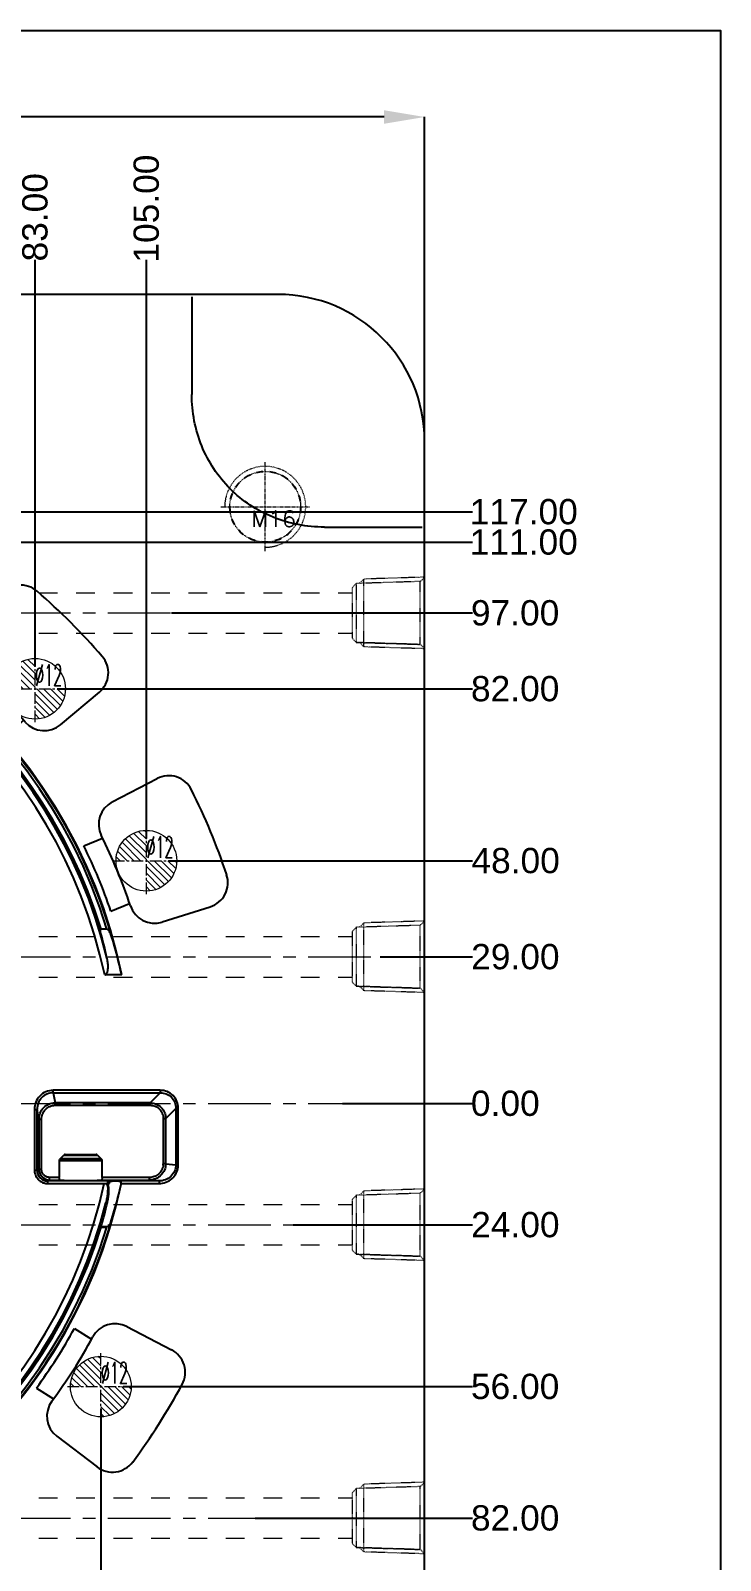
# Model space of a CAD drawing. Header units: millimetres. Extents: x 2750 to 4049, y 1371 to 1831.
# Drawn here: x 3198.3 to 3334.7, y 1525 to 1827.5 of the extents above; entities that cross this region are included whole.
import ezdxf
from ezdxf.enums import TextEntityAlignment as Align

# ---------------------------------------------------------------- set-up
doc = ezdxf.new("R2010")
doc.units = ezdxf.units.MM
doc.linetypes.add('CENTER', pattern=[0.6, 0.375, -0.075, 0.075, -0.075])
doc.linetypes.add('HIDDEN', pattern=[0.2, 0.1, -0.1])
doc.layers.add('11', color=7, linetype='Continuous')
for name, color, linetype, lineweight in [('center', 1, 'CENTER', 9), ('cool', 153, 'HIDDEN', 9), ('epin', 13, 'Continuous', 9), ('screw', 33, 'Continuous', 13)]:
    doc.layers.add(name, color=color, linetype=linetype, lineweight=lineweight)
doc.styles.get("Standard").update_dxf_attribs({"font": 'arial.ttf'})
doc.styles.add('TXT', font='txt.shx', dxfattribs={"bigfont": 'gbcbig.shx'})
doc.styles.add('TXT05', font='txt.shx', dxfattribs={"width": 0.5, "bigfont": 'gbcbig.shx'})
doc.dimstyles.get("Standard").update_dxf_attribs({"dimtxt": 0.18, "dimasz": 0.18, "dimexe": 0.18, "dimexo": 0.0625, "dimgap": 0.09, "dimtad": 0, "dimtih": 1, "dimtoh": 1, "dimzin": 0, "dimdsep": 46, "dimtxsty": 'Standard', "dimcen": 0.09, "dimadec": 0, "dimazin": 0, "dimtfac": 1, "dimtofl": 0, "dimtmove": 0, "dimatfit": 3, "dimfxl": 0, "dimtolj": 1, "dimtzin": 0, "dimarcsym": 0})

# ---------------------------------------------------------------- blocks, each defined once
blk = doc.blocks.new('*D83')
at = {"color": 4, "lineweight": -2, "transparency": 16777216}
for p, q in [((2956.2, 1744.64), (2956.2, 1810.43)), ((2964.2, 1810.43), (3017.25, 1810.43)), ((3268.2, 1810.43), (3050.43, 1810.43)), ((3276.2, 1746.34), (3276.2, 1810.43))]:
    blk.add_line(p, q, dxfattribs=at)
at = {"color": 4, "transparency": 16777216}
for points in [[(2964.2, 1811.76), (2964.2, 1809.09), (2956.2, 1810.43)], [(3268.2, 1811.76), (3268.2, 1809.09), (3276.2, 1810.43)]]:
    blk.add_solid(points, dxfattribs=at)
at = {"layer": 'Defpoints', "color": 0, "transparency": 16777216}
for p in [(2956.2, 1810.43), (3276.2, 1746.34), (2956.2, 1744.64)]:
    blk.add_point(p, dxfattribs=at)
at = {"color": 6, "transparency": 16777216, "insert": (3033.84, 1810.43), "char_height": 8, "attachment_point": 5}
blk.add_mtext('\\A1;320.00', dxfattribs=at)
blk = doc.blocks.new('screw_m16_g')
at = {"layer": 'screw', "color": 1, "linetype": 'CENTER', "ltscale": 0.497582}
for p, q in [((0, -8.8), (0, 8.8)), ((-8.8, 0), (8.8, 0))]:
    blk.add_line(p, q, dxfattribs=at)
at = {"layer": 'screw', "linetype": 'HIDDEN', "ltscale": 0.497582}
blk.add_circle((0, 0), 7, dxfattribs=at)
at = {"layer": 'screw', "color": 92, "linetype": 'HIDDEN', "ltscale": 0.497582}
blk.add_arc((0, 0), 8, 270, 180, dxfattribs=at)
at = {"layer": 'screw', "color": 6, "style": 'TXT'}
blk.add_text('M16', height=3.2, dxfattribs=at).set_placement((-2.72, -4))
blk = doc.blocks.new('cool_jt_f12')
at = {"layer": 'cool', "ltscale": 0.3}
for p, q in [((0, 7.0785), (0.856, 6.2225)), ((0, 7.0785), (12, 6.7035)), ((0.856, 6.2225), (0.856, -6.2225)), ((13.5, 5.827375), (0.856, 6.2225)), ((0.856, 6.2225), (13.5, 5.827375)), ((12, 6.7035), (12.856, 5.8475)), ((12, 6.7035), (12, -6.7035)), ((14.327375, 5), (13.5, 5.827375)), ((13.5, -5.827375), (13.5, 5.827375)), ((14.327375, -5), (14.327375, 5)), ((0.856, -6.2225), (13.5, -5.827375)), ((12, -6.7035), (12.856, -5.8475)), ((13.5, -5.827375), (14.327375, -5)), ((0.856, -6.2225), (0, -7.0785)), ((0, -7.0785), (12, -6.7035))]:
    blk.add_line(p, q, dxfattribs=at)
blk = doc.blocks.new('*D56')
at = {"color": 4, "lineweight": -2, "transparency": 16777216}
blk.add_line((3259.96, 1615.34), (3285.67, 1615.34), dxfattribs=at)
at = {"layer": 'Defpoints', "color": 0, "transparency": 16777216}
for p in [(3116.2, 1615.34), (3259.96, 1615.34), (3285.67, 1615.34)]:
    blk.add_point(p, dxfattribs=at)
at = {"color": 6, "transparency": 16777216, "insert": (3292.15, 1615.34), "char_height": 5, "attachment_point": 5}
blk.add_mtext('\\A1;0.00', dxfattribs=at)
blk = doc.blocks.new('*D57')
at = {"color": 4, "lineweight": -2, "transparency": 16777216}
blk.add_line((3267.39, 1644.34), (3285.67, 1644.34), dxfattribs=at)
at = {"layer": 'Defpoints', "color": 0, "transparency": 16777216}
for p in [(3267.39, 1644.34), (3285.67, 1644.34), (3116.2, 1615.34)]:
    blk.add_point(p, dxfattribs=at)
at = {"color": 6, "transparency": 16777216, "insert": (3294.14, 1644.34), "char_height": 5, "attachment_point": 5}
blk.add_mtext('\\A1;29.00', dxfattribs=at)
blk = doc.blocks.new('*D87')
at = {"color": 4, "lineweight": -2, "transparency": 16777216}
blk.add_line((3225.59, 1663.34), (3285.67, 1663.34), dxfattribs=at)
at = {"layer": 'Defpoints', "color": 0, "transparency": 16777216}
for p in [(3225.59, 1663.34), (3285.67, 1663.34), (3116.2, 1615.34)]:
    blk.add_point(p, dxfattribs=at)
at = {"color": 6, "transparency": 16777216, "insert": (3294.19, 1663.34), "char_height": 5, "attachment_point": 5}
blk.add_mtext('\\A1;48.00', dxfattribs=at)
blk = doc.blocks.new('*D88')
at = {"color": 4, "lineweight": -2, "transparency": 16777216}
blk.add_line((3203.59, 1697.34), (3285.67, 1697.34), dxfattribs=at)
at = {"layer": 'Defpoints', "color": 0, "transparency": 16777216}
for p in [(3203.59, 1697.34), (3285.67, 1697.34), (3116.2, 1615.34)]:
    blk.add_point(p, dxfattribs=at)
at = {"color": 6, "transparency": 16777216, "insert": (3294.1, 1697.34), "char_height": 5, "attachment_point": 5}
blk.add_mtext('\\A1;82.00', dxfattribs=at)
blk = doc.blocks.new('*D89')
at = {"color": 4, "lineweight": -2, "transparency": 16777216}
blk.add_line((3226.16, 1712.34), (3285.67, 1712.34), dxfattribs=at)
at = {"layer": 'Defpoints', "color": 0, "transparency": 16777216}
for p in [(3226.16, 1712.34), (3285.67, 1712.34), (3116.2, 1615.34)]:
    blk.add_point(p, dxfattribs=at)
at = {"color": 6, "transparency": 16777216, "insert": (3294.09, 1712.34), "char_height": 5, "attachment_point": 5}
blk.add_mtext('\\A1;97.00', dxfattribs=at)
blk = doc.blocks.new('*D90')
at = {"color": 4, "lineweight": -2, "transparency": 16777216}
blk.add_line((3163.59, 1726.34), (3285.67, 1726.34), dxfattribs=at)
at = {"layer": 'Defpoints', "color": 0, "transparency": 16777216}
for p in [(3163.59, 1726.34), (3285.67, 1726.34), (3116.2, 1615.34)]:
    blk.add_point(p, dxfattribs=at)
at = {"color": 6, "transparency": 16777216, "insert": (3295.8, 1726.34), "char_height": 5, "attachment_point": 5}
blk.add_mtext('\\A1;111.00', dxfattribs=at)
blk = doc.blocks.new('*D91')
at = {"color": 4, "lineweight": -2, "transparency": 16777216}
blk.add_line((3120.6, 1732.34), (3285.67, 1732.34), dxfattribs=at)
at = {"layer": 'Defpoints', "color": 0, "transparency": 16777216}
for p in [(3120.6, 1732.34), (3285.67, 1732.34), (3116.2, 1615.34)]:
    blk.add_point(p, dxfattribs=at)
at = {"color": 6, "transparency": 16777216, "insert": (3295.8, 1732.34), "char_height": 5, "attachment_point": 5}
blk.add_mtext('\\A1;117.00', dxfattribs=at)
blk = doc.blocks.new('*D93')
at = {"color": 4, "lineweight": -2, "transparency": 16777216}
blk.add_line((3250.21, 1591.34), (3285.67, 1591.34), dxfattribs=at)
at = {"layer": 'Defpoints', "color": 0, "transparency": 16777216}
for p in [(3116.2, 1615.34), (3250.21, 1591.34), (3285.67, 1591.34)]:
    blk.add_point(p, dxfattribs=at)
at = {"color": 6, "transparency": 16777216, "insert": (3294.14, 1591.34), "char_height": 5, "attachment_point": 5}
blk.add_mtext('\\A1;24.00', dxfattribs=at)
blk = doc.blocks.new('*D94')
at = {"color": 4, "lineweight": -2, "transparency": 16777216}
blk.add_line((3216.59, 1559.34), (3285.67, 1559.34), dxfattribs=at)
at = {"layer": 'Defpoints', "color": 0, "transparency": 16777216}
for p in [(3116.2, 1615.34), (3216.59, 1559.34), (3285.67, 1559.34)]:
    blk.add_point(p, dxfattribs=at)
at = {"color": 6, "transparency": 16777216, "insert": (3294.09, 1559.34), "char_height": 5, "attachment_point": 5}
blk.add_mtext('\\A1;56.00', dxfattribs=at)
blk = doc.blocks.new('*D95')
at = {"color": 4, "lineweight": -2, "transparency": 16777216}
blk.add_line((3242.7, 1533.34), (3285.67, 1533.34), dxfattribs=at)
at = {"layer": 'Defpoints', "color": 0, "transparency": 16777216}
for p in [(3116.2, 1615.34), (3242.7, 1533.34), (3285.67, 1533.34)]:
    blk.add_point(p, dxfattribs=at)
at = {"color": 6, "transparency": 16777216, "insert": (3294.1, 1533.34), "char_height": 5, "attachment_point": 5}
blk.add_mtext('\\A1;82.00', dxfattribs=at)
blk = doc.blocks.new('*D96')
at = {"color": 4, "lineweight": -2, "transparency": 16777216}
blk.add_line((3152.6, 1507.34), (3285.67, 1507.34), dxfattribs=at)
at = {"layer": 'Defpoints', "color": 0, "transparency": 16777216}
for p in [(3116.2, 1615.34), (3152.6, 1507.34), (3285.67, 1507.34)]:
    blk.add_point(p, dxfattribs=at)
at = {"color": 6, "transparency": 16777216, "insert": (3295.8, 1507.34), "char_height": 5, "attachment_point": 5}
blk.add_mtext('\\A1;108.00', dxfattribs=at)
blk = doc.blocks.new('*D98')
at = {"color": 4, "lineweight": -2, "transparency": 16777216}
blk.add_line((3199.19, 1701.74), (3199.19, 1782.17), dxfattribs=at)
at = {"layer": 'Defpoints', "color": 0, "transparency": 16777216}
for p in [(3199.19, 1782.17), (3199.19, 1701.74), (3116.2, 1615.34)]:
    blk.add_point(p, dxfattribs=at)
at = {"color": 6, "transparency": 16777216, "insert": (3199.19, 1790.6), "char_height": 5, "attachment_point": 5, "rotation": 90}
blk.add_mtext('\\A1;83.00', dxfattribs=at)
blk = doc.blocks.new('*D99')
at = {"color": 4, "lineweight": -2, "transparency": 16777216}
blk.add_line((3221.19, 1667.74), (3221.19, 1782.17), dxfattribs=at)
at = {"layer": 'Defpoints', "color": 0, "transparency": 16777216}
for p in [(3221.19, 1782.17), (3221.19, 1667.74), (3116.2, 1615.34)]:
    blk.add_point(p, dxfattribs=at)
at = {"color": 6, "transparency": 16777216, "insert": (3221.19, 1792.31), "char_height": 5, "attachment_point": 5, "rotation": 90}
blk.add_mtext('\\A1;105.00', dxfattribs=at)
blk = doc.blocks.new('*D102')
at = {"color": 4, "lineweight": -2, "transparency": 16777216}
blk.add_line((3212.19, 1554.94), (3212.19, 1450.88), dxfattribs=at)
at = {"layer": 'Defpoints', "color": 0, "transparency": 16777216}
for p in [(3116.2, 1615.34), (3212.19, 1554.94), (3212.19, 1450.88)]:
    blk.add_point(p, dxfattribs=at)
at = {"color": 6, "transparency": 16777216, "insert": (3212.19, 1442.45), "char_height": 5, "attachment_point": 5, "rotation": 90}
blk.add_mtext('\\A1;96.00', dxfattribs=at)
blk = doc.blocks.new('4')
at = {"layer": '11', "color": 3, "linetype": 'Continuous'}
for p, q in [((-12.85, 216.65), (-13.72, 226.62)), ((12.85, 216.66), (13.72, 226.62)), ((-7, 208.13), (-7, 212.14)), ((7, 208.13), (7, 212.14))]:
    blk.add_line(p, q, dxfattribs=at)
for centre, radius, start, end in [((-8.74, 227.05), 5, 94.1093, 185), ((0.03, 105), 127.37, 85.9149, 94.1093), ((8.74, 227.05), 5, 355, 85.9149), ((-7.87, 217.09), 5, 185, 274.0301), ((7.87, 217.09), 5, 265.9963, 355), ((0.03, 105), 107.37, 85.9963, 94.0301), ((0.03, 105), 103.37, 86.1313, 93.8975)]:
    blk.add_arc(centre, radius, start, end, dxfattribs=at)
blk = doc.blocks.new('epin_ejp_12')
at = {"layer": 'epin'}
h = blk.add_hatch(dxfattribs=at)
h.set_pattern_fill('_ANSI31', color=123, scale=0.3, angle=90)
h.set_pattern_definition([(135, (-3020.1993, -1559.3419), (-0.6735192, -0.6735192), [])])
h.paths.add_polyline_path([(0, 6, 0.414214), (-6, 0), (0, 0)])
h.paths.add_polyline_path([(6, 0), (0, 0), (0, -6, 0.414214)])
at = {"layer": 'epin', "color": 1, "linetype": 'CENTER', "ltscale": 6.096}
for p, q in [((0, -6.6), (0, 6.6)), ((-6.6, 0), (6.6, 0))]:
    blk.add_line(p, q, dxfattribs=at)
at = {"layer": 'epin'}
blk.add_circle((0, 0), 6, dxfattribs=at)
at = {"layer": 'epin', "color": 6, "style": 'TXT05', "width": 0.5}
blk.add_text('%%c12', height=4.2, dxfattribs=at).set_placement((2.69, 2.7), align=Align.MIDDLE)

msp = doc.modelspace()

# ---------------------------------------------------------------- linework, layer by layer
msp.add_lwpolyline([(2749.769, 1827.516), (3334.667, 1827.516), (3334.667, 1370.934), (2749.769, 1370.934)], close=True)
at = {"layer": '11', "color": 7, "linetype": 'Continuous'}
for p, q in [((3247.195, 1775.342), (2985.195, 1775.342)), ((3230.176, 1774.884), (3230.176, 1755.557)), ((3276.195, 1484.342), (3276.195, 1746.342)), ((3256.411, 1729.323), (3275.737, 1729.323)), ((3213.387, 1649.787), (3212.25, 1649.787)), ((3216.329, 1640.742), (3212.952, 1640.742)), ((3223.925, 1617.936), (3202.743, 1617.936)), ((3202.743, 1617.453), (3202.743, 1617.936)), ((3202.743, 1617.453), (3223.925, 1617.453)), ((3202.743, 1617.453), (3203.133, 1615.457)), ((3221.929, 1615.457), (3223.925, 1617.453)), ((3223.925, 1617.936), (3223.925, 1617.453)), ((3199.088, 1614.157), (3199.587, 1614.157)), ((3199.088, 1614.157), (3199.088, 1602.101)), ((3199.587, 1602.101), (3199.587, 1614.157)), ((3199.967, 1612.216), (3199.587, 1614.157)), ((3221.929, 1615.457), (3203.133, 1615.457)), ((3203.133, 1614.974), (3203.133, 1615.457)), ((3203.133, 1614.974), (3221.929, 1614.974)), ((3221.929, 1615.457), (3221.929, 1614.974)), ((3227.016, 1614.362), (3225.02, 1612.366)), ((3227.016, 1614.362), (3227.499, 1614.362)), ((3227.016, 1614.362), (3227.016, 1603.18)), ((3227.499, 1603.18), (3227.499, 1614.362)), ((3199.967, 1612.216), (3200.466, 1612.216)), ((3199.967, 1612.216), (3199.967, 1602.291)), ((3200.466, 1602.291), (3200.466, 1612.216)), ((3224.537, 1612.366), (3225.02, 1612.366)), ((3224.537, 1612.366), (3224.537, 1603.375)), ((3225.02, 1603.375), (3225.02, 1612.366)), ((3203.988, 1604.054), (3212.424, 1604.054)), ((3203.988, 1604.054), (3203.988, 1600.693)), ((3204.135, 1604.409), (3204.846, 1605.12)), ((3212.277, 1604.409), (3204.135, 1604.409)), ((3204.846, 1605.12), (3211.566, 1605.12)), ((3205.151, 1605.265), (3211.261, 1605.265)), ((3211.566, 1605.12), (3212.277, 1604.409)), ((3212.424, 1600.693), (3212.424, 1604.054)), ((3199.587, 1602.101), (3199.088, 1602.101)), ((3199.587, 1602.101), (3199.967, 1602.291)), ((3200.466, 1602.291), (3199.967, 1602.291)), ((3203.988, 1600.693), (3202.066, 1600.693)), ((3202.066, 1600.193), (3202.066, 1600.693)), ((3221.761, 1600.693), (3212.424, 1600.693)), ((3221.761, 1600.693), (3221.761, 1600.193)), ((3225.02, 1603.375), (3224.537, 1603.375)), ((3225.02, 1603.375), (3227.016, 1603.18)), ((3227.499, 1603.18), (3227.016, 1603.18)), ((3202.066, 1600.193), (3201.688, 1600.004)), ((3213.536, 1600.004), (3201.688, 1600.004)), ((3201.688, 1599.504), (3201.688, 1600.004)), ((3201.688, 1599.504), (3213.898, 1599.504)), ((3202.066, 1600.193), (3204.033, 1600.193)), ((3212.379, 1600.193), (3221.761, 1600.193)), ((3213.536, 1600.004), (3213.536, 1599.504)), ((3215.726, 1599.991), (3214.402, 1599.991)), ((3215.754, 1600.004), (3215.726, 1599.991)), ((3223.695, 1600.004), (3215.754, 1600.004)), ((3216.204, 1599.384), (3216.215, 1599.389)), ((3216.225, 1599.504), (3223.695, 1599.504)), ((3223.695, 1600.004), (3221.761, 1600.193)), ((3223.695, 1600.004), (3223.695, 1599.504)), ((3211.947, 1590.935), (3212.234, 1590.847)), ((3212.143, 1590.963), (3212.235, 1590.848)), ((3213.499, 1590.94), (3212.235, 1590.944)), ((3212.235, 1590.944), (3212.235, 1590.848)), ((3212.235, 1590.848), (3213.369, 1590.849))]:
    msp.add_line(p, q, dxfattribs=at)
at = {"layer": '11', "color": 8, "linetype": 'HIDDEN', "ltscale": 13}
msp.add_circle((3244.695, 1733.342), 7, dxfattribs=at)
at = {"layer": '11', "color": 7, "linetype": 'Continuous'}
for centre, radius, start, end in [((3247.195, 1746.342), 29, 0, 90), ((3116.221, 1620.342), 102.032, 15.93718, 173.82065), ((3116.221, 1620.342), 102.166, 11.51801, 171.23114), ((3116.221, 1620.342), 101.53, 16.85876, 173.82581), ((3116.221, 1620.342), 100.442, 17.04696, 159.08959), ((3116.221, 1620.342), 100.141, 16.58737, 159.08959), ((3116.221, 1620.342), 100.057, 13.76735, 158.94397), ((3116.221, 1620.342), 98.859, 11.90883, 158.81116), ((3116.221, 1620.342), 102.032, 186.17935, 344.06282), ((3116.221, 1620.342), 101.531, 186.1741, 343.11228), ((3116.221, 1620.342), 102.166, 188.76886, 348.16522), ((3204.49, 1604.054), 0.502, 134.97395, 179.99828), ((3211.922, 1604.054), 0.502, 359.99886, 45.02863), ((3201.685, 1602.102), 2.098, 180.01407, 270.07856), ((3202.066, 1602.292), 2.099, 180.0322, 270.00051), ((3221.927, 1603.375), 2.61, 354.42093, 359.99834), ((3223.923, 1603.18), 3.577, 354.42093, 359.99834), ((3116.221, 1620.342), 98.859, 201.24207, 347.83141), ((3210.662, 1598.568), 2.869, 16.94545, 19.03133), ((3211.157, 1598.437), 2.603, 21.78471, 24.19007), ((3212.434, 1599.315), 1.476, 7.36715, 9.87146), ((3116.194, 1622.133), 102.565, 343.10506, 347.18525), ((3215.724, 1599.492), 0.501, 348.18593, 1.39022), ((3116.221, 1620.342), 100.057, 201.05603, 345.74083), ((3116.179, 1618.599), 99.683, 343.88778, 346.71773), ((3116.179, 1618.695), 99.985, 343.88574, 346.7148), ((3116.221, 1620.342), 100.442, 200.91041, 342.92382), ((3116.221, 1620.342), 100.141, 200.91041, 342.92304)]:
    msp.add_arc(centre, radius, start, end, dxfattribs=at)
for centre, major_axis, ratio, start_param, end_param in [((3116.221, 1622.083), (0, 99.672), 0.9998474, -1.3475143, -1.2980771), ((3116.221, 1618.551), (0, 102.553), 0.9998474, -1.3526805, -1.2758816), ((3208.206, 1600.209), (4.221, 0), 0.0261859, 3.2930623, 6.1317156)]:
    msp.add_ellipse(centre, major_axis=major_axis, ratio=ratio, start_param=start_param, end_param=end_param, dxfattribs=at)
for points, knots in [([(3256.411, 1729.322), (3254.666, 1729.322), (3251.189, 1729.651), (3246.192, 1731.121), (3241.621, 1733.53), (3237.633, 1736.78), (3234.383, 1740.767), (3231.974, 1745.338), (3230.504, 1750.335), (3230.175, 1753.813), (3230.175, 1755.557)], [0, 0, 0, 0, 0.1268232, 0.2521583, 0.3763782, 0.5, 0.6236218, 0.7478417, 0.8731768, 1, 1, 1, 1]), ([(3212.194, 1648.93), (3212.174, 1649.004), (3212.138, 1649.154), (3212.11, 1649.345), (3212.105, 1649.499), (3212.112, 1649.595), (3212.129, 1649.67), (3212.15, 1649.726), (3212.189, 1649.773), (3212.23, 1649.787), (3212.25, 1649.787)], [0, 0, 0, 0, 0.2488736, 0.4972561, 0.6213703, 0.7454913, 0.807701, 0.8706918, 0.9345418, 1, 1, 1, 1]), ([(3214.332, 1648.359), (3214.289, 1648.499), (3214.194, 1648.776), (3214.006, 1649.175), (3213.805, 1649.489), (3213.605, 1649.704), (3213.463, 1649.788), (3213.387, 1649.787)], [0, 0, 0, 0, 0.2475873, 0.4960657, 0.7460813, 0.8719087, 1, 1, 1, 1]), ([(3212.952, 1640.742), (3213.033, 1640.742), (3213.195, 1640.796), (3213.354, 1640.98), (3213.456, 1641.191), (3213.526, 1641.412), (3213.574, 1641.639), (3213.613, 1641.944), (3213.63, 1642.328), (3213.614, 1642.788), (3213.554, 1643.4), (3213.472, 1643.854), (3213.404, 1644.154)], [0, 0, 0, 0, 0.0652203, 0.1288977, 0.1918251, 0.2542002, 0.3164697, 0.3786339, 0.5028322, 0.6270308, 0.7512855, 1, 1, 1, 1]), ([(3202.743, 1617.936), (3202.259, 1617.936), (3201.28, 1617.734), (3200.064, 1616.876), (3199.267, 1615.619), (3199.092, 1614.641), (3199.088, 1614.157)], [0, 0, 0, 0, 0.2499055, 0.4998175, 0.7498724, 1, 1, 1, 1]), ([(3202.743, 1617.453), (3202.33, 1617.454), (3201.494, 1617.278), (3200.438, 1616.548), (3199.75, 1615.447), (3199.587, 1614.587), (3199.587, 1614.157)], [0, 0, 0, 0, 0.2457125, 0.4928829, 0.7442551, 1, 1, 1, 1]), ([(3227.499, 1614.362), (3227.496, 1614.828), (3227.327, 1615.772), (3226.534, 1616.971), (3225.335, 1617.763), (3224.392, 1617.933), (3223.925, 1617.936)], [0, 0, 0, 0, 0.2500707, 0.5000163, 0.7499449, 1, 1, 1, 1]), ([(3223.925, 1617.453), (3224.33, 1617.458), (3225.151, 1617.314), (3226.197, 1616.634), (3226.877, 1615.587), (3227.021, 1614.767), (3227.016, 1614.362)], [0, 0, 0, 0, 0.250074, 0.5000369, 0.74998, 1, 1, 1, 1]), ([(3199.967, 1612.216), (3199.968, 1612.633), (3200.128, 1613.475), (3200.821, 1614.551), (3201.874, 1615.282), (3202.717, 1615.456), (3203.133, 1615.457)], [0, 0, 0, 0, 0.2500682, 0.4999682, 0.7500021, 1, 1, 1, 1]), ([(3200.466, 1612.216), (3200.468, 1612.57), (3200.597, 1613.283), (3201.178, 1614.2), (3202.066, 1614.826), (3202.781, 1614.975), (3203.133, 1614.974)], [0, 0, 0, 0, 0.2501277, 0.5001907, 0.7500995, 1, 1, 1, 1]), ([(3221.929, 1615.457), (3222.331, 1615.453), (3223.142, 1615.293), (3224.172, 1614.608), (3224.856, 1613.579), (3225.017, 1612.768), (3225.02, 1612.366)], [0, 0, 0, 0, 0.2500422, 0.5000288, 0.7500013, 1, 1, 1, 1]), ([(3221.929, 1614.974), (3222.269, 1614.971), (3222.958, 1614.848), (3223.833, 1614.269), (3224.411, 1613.395), (3224.535, 1612.706), (3224.537, 1612.366)], [0, 0, 0, 0, 0.2500707, 0.5000163, 0.7499448, 1, 1, 1, 1]), ([(3205.151, 1605.265), (3205.086, 1605.255), (3205.461, 1605.238), (3205.626, 1605.235), (3206.253, 1605.221), (3207.068, 1605.214), (3208.206, 1605.209), (3209.344, 1605.214), (3210.159, 1605.221), (3210.786, 1605.235), (3210.951, 1605.238), (3211.326, 1605.255), (3211.261, 1605.265)], [0, 0, 0, 0, 0.0319475, 0.0783655, 0.141496, 0.3062095, 0.4999757, 0.6937363, 0.8584949, 0.9216515, 0.9679431, 1, 1, 1, 1]), ([(3199.362, 1600.941), (3199.47, 1600.728), (3199.744, 1600.328), (3200.302, 1599.862), (3200.969, 1599.572), (3201.449, 1599.507), (3201.688, 1599.504)], [0, 0, 0, 0, 0.2498762, 0.5000153, 0.7500841, 1, 1, 1, 1]), ([(3202.066, 1600.693), (3201.86, 1600.693), (3201.443, 1600.787), (3200.925, 1601.15), (3200.561, 1601.667), (3200.466, 1602.084), (3200.466, 1602.291)], [0, 0, 0, 0, 0.2498721, 0.4999472, 0.7500495, 1, 1, 1, 1]), ([(3204.033, 1600.193), (3204.028, 1600.194), (3204.016, 1600.209), (3204.002, 1600.259), (3203.993, 1600.361), (3203.988, 1600.513), (3203.988, 1600.63), (3203.988, 1600.693)], [0, 0, 0, 0, 0.0348582, 0.0969595, 0.3125313, 0.6293275, 1, 1, 1, 1]), ([(3212.424, 1600.693), (3212.424, 1600.63), (3212.424, 1600.513), (3212.42, 1600.361), (3212.41, 1600.259), (3212.396, 1600.209), (3212.385, 1600.194), (3212.379, 1600.193)], [0, 0, 0, 0, 0.3706678, 0.6874603, 0.9030367, 0.9651409, 1, 1, 1, 1]), ([(3225.02, 1603.375), (3225.02, 1602.961), (3224.844, 1602.122), (3224.122, 1601.061), (3223.036, 1600.363), (3222.185, 1600.193), (3221.761, 1600.193)], [0, 0, 0, 0, 0.2475527, 0.4960886, 0.7469318, 1, 1, 1, 1]), ([(3224.525, 1603.122), (3224.49, 1602.789), (3224.296, 1602.129), (3223.654, 1601.329), (3222.77, 1600.809), (3222.095, 1600.698), (3221.761, 1600.693)], [0, 0, 0, 0, 0.2498996, 0.4998762, 0.7499143, 1, 1, 1, 1]), ([(3227.016, 1603.18), (3227.017, 1602.757), (3226.836, 1601.901), (3226.076, 1600.843), (3224.972, 1600.159), (3224.118, 1600.003), (3223.695, 1600.004)], [0, 0, 0, 0, 0.2499926, 0.500045, 0.7499232, 1, 1, 1, 1]), ([(3223.695, 1599.504), (3224.153, 1599.506), (3225.078, 1599.665), (3226.29, 1600.375), (3227.167, 1601.473), (3227.439, 1602.377), (3227.482, 1602.833)], [0, 0, 0, 0, 0.2501043, 0.5001604, 0.7500893, 1, 1, 1, 1]), ([(3213.406, 1599.405), (3213.587, 1598.811), (3213.556, 1597.844), (3213.397, 1596.615), (3213.269, 1596.001), (3213.196, 1595.697)], [0, 0, 0, 0, 0.4983736, 0.748972, 1, 1, 1, 1]), ([(3213.488, 1595.719), (3213.558, 1596.022), (3213.678, 1596.633), (3213.776, 1597.561), (3213.811, 1598.493), (3213.689, 1599.115), (3213.574, 1599.403)], [0, 0, 0, 0, 0.2502685, 0.5002411, 0.7500418, 1, 1, 1, 1]), ([(3214.402, 1599.991), (3214.347, 1599.994), (3214.059, 1600.002), (3213.77, 1600.004), (3213.536, 1600.004)], [0, 0, 0, 0, 0.1896813, 1, 1, 1, 1]), ([(3213.889, 1599.566), (3213.862, 1599.562), (3213.744, 1599.543), (3213.627, 1599.522), (3213.536, 1599.504)], [0, 0, 0, 0, 0.2230598, 1, 1, 1, 1]), ([(3215.726, 1599.991), (3215.802, 1599.991), (3215.953, 1599.956), (3216.13, 1599.809), (3216.222, 1599.604), (3216.22, 1599.454), (3216.204, 1599.384)], [0, 0, 0, 0, 0.2567087, 0.508612, 0.7553183, 1, 1, 1, 1]), ([(3215.754, 1600.004), (3215.807, 1600.002), (3215.917, 1599.979), (3216.122, 1599.837), (3216.222, 1599.641), (3216.225, 1599.504)], [0, 0, 0, 0, 0.2135105, 0.4431805, 1, 1, 1, 1]), ([(3213.488, 1595.719), (3213.424, 1595.732), (3213.335, 1595.744), (3213.236, 1595.73), (3213.201, 1595.71), (3213.196, 1595.697)], [0, 0, 0, 0, 0.6444499, 0.8675851, 1, 1, 1, 1]), ([(3214.332, 1592.326), (3214.292, 1592.195), (3214.202, 1591.937), (3214.059, 1591.626), (3213.925, 1591.387), (3213.811, 1591.212), (3213.677, 1591.062), (3213.569, 1590.947), (3213.499, 1590.94)], [0, 0, 0, 0, 0.2479263, 0.4964582, 0.6217209, 0.7464737, 0.8720044, 1, 1, 1, 1]), ([(3212.143, 1590.963), (3212.098, 1590.971), (3212.031, 1590.983), (3211.957, 1590.955), (3211.947, 1590.935)], [0, 0, 0, 0, 0.6765893, 1, 1, 1, 1])]:
    msp.add_open_spline(points, degree=3, knots=knots, dxfattribs=at)
for points in [[(3205.151, 1605.265), (3205.039, 1605.253), (3204.926, 1605.2), (3204.846, 1605.12)], [(3211.566, 1605.12), (3211.486, 1605.2), (3211.373, 1605.253), (3211.261, 1605.265)], [(3199.088, 1602.101), (3199.088, 1601.704), (3199.185, 1601.296), (3199.362, 1600.941)], [(3213.888, 1599.568), (3213.878, 1599.624), (3213.884, 1599.686), (3213.907, 1599.738)], [(3213.907, 1599.738), (3213.956, 1599.847), (3214.076, 1599.921), (3214.19, 1599.958)], [(3214.19, 1599.958), (3214.258, 1599.98), (3214.33, 1599.991), (3214.402, 1599.991)], [(3212.143, 1590.963), (3212.174, 1590.958), (3212.205, 1590.952), (3212.235, 1590.944)]]:
    msp.add_open_spline(points, degree=3, dxfattribs=at)
at = {"layer": 'center', "color": 1, "linetype": 'CENTER', "ltscale": 33}
msp.add_line((2956.195, 1615.342), (3276.196, 1615.342), dxfattribs=at)
at = {"layer": 'cool', "ltscale": 37}
for p, q in [((2970.525, 1716.343), (3261.865, 1716.343)), ((2970.525, 1708.343), (3261.865, 1708.343)), ((2970.525, 1648.343), (3261.865, 1648.343)), ((2970.525, 1640.343), (3261.865, 1640.343)), ((2970.525, 1595.342), (3261.865, 1595.342)), ((2970.525, 1587.342), (3261.865, 1587.342)), ((2970.525, 1537.342), (3261.865, 1537.342)), ((2970.525, 1529.342), (3261.865, 1529.342))]:
    msp.add_line(p, q, dxfattribs=at)
at = {"layer": 'cool', "color": 1, "linetype": 'CENTER', "ltscale": 33}
for p, q in [((2956.195, 1712.343), (3276.195, 1712.343)), ((2956.195, 1644.343), (3276.195, 1644.343)), ((2956.195, 1591.342), (3276.195, 1591.342)), ((2956.195, 1533.342), (3276.195, 1533.342))]:
    msp.add_line(p, q, dxfattribs=at)

# ---------------------------------------------------------------- block references
for p, rotation in [((3041.956, 1546.114), 314.9999999999908), ((3019.204, 1580.184), 292.4999999999912), ((3027.679, 1676.781), 237.4999999999837)]:
    msp.add_blockref('4', p, dxfattribs=dict(rotation=rotation))
at = {"layer": 'cool', "ltscale": 0.932966, "rotation": 180}
for p in [(3276.195, 1712.343), (3276.195, 1644.343), (3276.195, 1591.342), (3276.195, 1533.342)]:
    msp.add_blockref('cool_jt_f12', p, dxfattribs=at)
at = {"layer": 'epin'}
for p in [(3199.191, 1697.342), (3221.191, 1663.342), (3212.191, 1559.342)]:
    msp.add_blockref('epin_ejp_12', p, dxfattribs=at)
at = {"layer": 'screw'}
msp.add_blockref('screw_m16_g', (3244.695, 1733.342), dxfattribs=at)

# ---------------------------------------------------------------- dimensions: what is measured, and where the dimension line sits
dim = msp.add_linear_dim(base=(2956.195, 1810.426), p1=(3276.196, 1746.342), p2=(2956.195, 1744.641), dimstyle='Standard', override={"dimtxt": 8, "dimasz": 8, "dimexe": 0, "dimexo": 0, "dimgap": 0, "dimtih": 0, "dimtoh": 0, "dimzin": 0, "dimcen": 0, "dimclrd": 4, "dimclre": 4, "dimclrt": 6, "dimadec": 2, "dimtp": 0, "dimtm": 0, "dimtzin": 0})
dim.commit()
dim.dimension.update_dxf_attribs({"geometry": '*D83', "text_midpoint": (3033.84, 1810.426), "dimtype": 160})
for feature_location, offset, dtype, origin, picture, middle in [((3221.191, 1667.742), (0, 114.429), 1, (3116.195, 1615.342), '*D99', (3221.191, 1792.306)), ((3199.191, 1701.742), (0, 80.429), 1, (3116.195, 1615.342), '*D98', (3199.191, 1790.602)), ((3120.595, 1732.342), (165.07, 0), 0, (3116.195, 1615.342), '*D91', (3295.8, 1732.342)), ((3163.591, 1726.342), (122.074, 0), 0, (3116.195, 1615.342), '*D90', (3295.8, 1726.342)), ((3226.163, 1712.343), (59.503, 0), 0, (3116.195, 1615.342), '*D89', (3294.093, 1712.343)), ((3203.591, 1697.342), (82.074, 0), 0, (3116.195, 1615.342), '*D88', (3294.096, 1697.342)), ((3225.591, 1663.342), (60.074, 0), 0, (3116.195, 1615.342), '*D87', (3294.194, 1663.342)), ((3267.385, 1644.343), (18.28, 0), 0, (3116.195, 1615.342), '*D57', (3294.136, 1644.343)), ((3259.955077814, 1615.341911701), (25.710224106, 0), 0, (3116.195229042, 1615.341911701), '*D56', (3292.150636163, 1615.341911701)), ((3250.206, 1591.342), (35.459, 0), 0, (3116.195, 1615.342), '*D93', (3294.136, 1591.342)), ((3216.591, 1559.342), (69.074, 0), 0, (3116.195, 1615.342), '*D94', (3294.093, 1559.342)), ((3242.704, 1533.342), (42.962, 0), 0, (3116.195, 1615.342), '*D95', (3294.096, 1533.342)), ((3152.595, 1507.342), (133.07, 0), 0, (3116.195, 1615.342), '*D96', (3295.8, 1507.342)), ((3212.191, 1554.942), (0, -104.064), 1, (3116.195, 1615.342), '*D102', (3212.191, 1442.45))]:
    dim = msp.add_ordinate_dim(feature_location=feature_location, offset=offset, dtype=dtype, origin=origin, dimstyle='Standard', override={"dimtxt": 5, "dimasz": 5, "dimexe": 0, "dimexo": 0, "dimgap": 0, "dimtih": 0, "dimtoh": 0, "dimzin": 0, "dimcen": 0, "dimclrd": 4, "dimclre": 4, "dimclrt": 6, "dimadec": 2, "dimtp": 0, "dimtm": 0, "dimtzin": 0})
    dim.commit()
    dim.dimension.update_dxf_attribs({"geometry": picture, "text_midpoint": middle})

doc.saveas('drawing.dxf')
